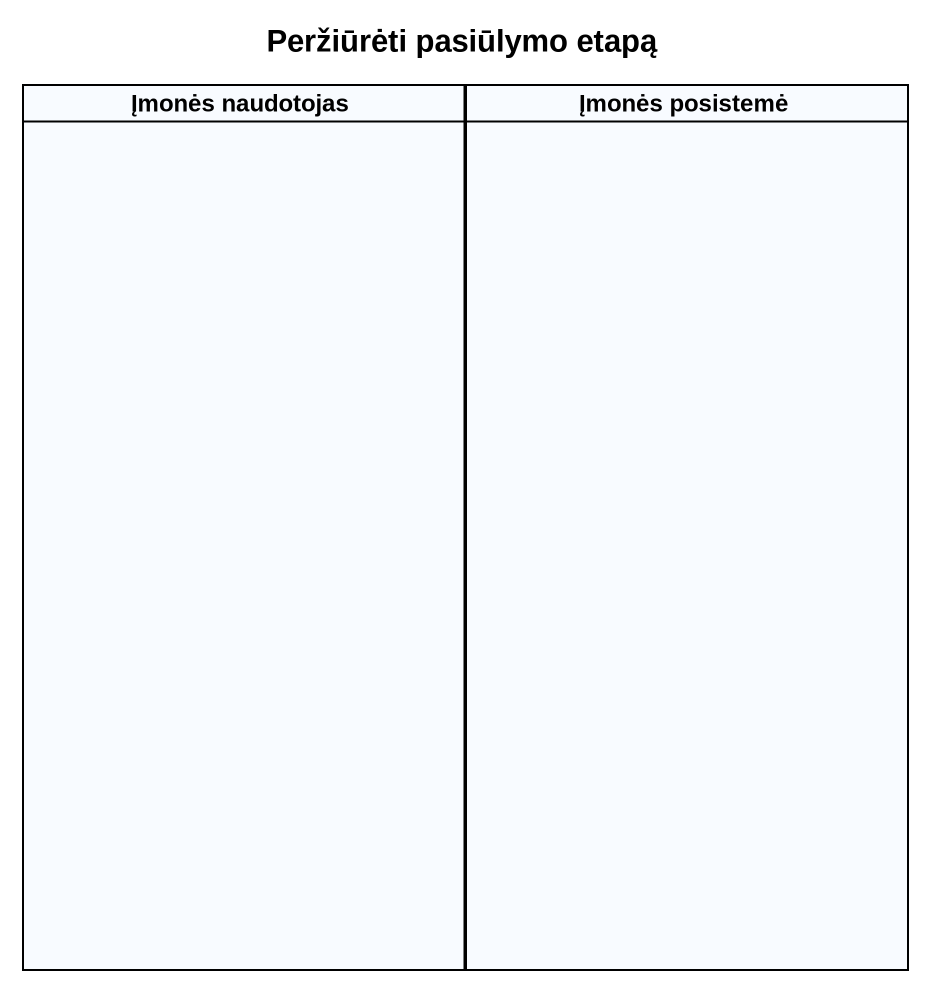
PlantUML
@startuml
title Peržiūrėti pasiūlymo etapą
hide empty description
state "Įmonės naudotojas" as Įmonės_naudotojas <<partition>>
state "Įmonės posistemė" as Įmonės_posistemė <<partition>>
@enduml
